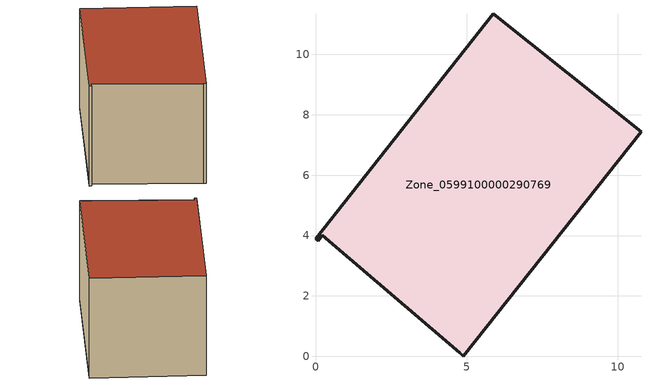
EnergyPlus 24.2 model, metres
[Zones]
Zone_0599100000290769
 floor ground (C_G): 4.89,0 4.78,0.12 0.23,4 0.09,3.83 0,3.9 5.88,11.35 10.78,7.44 z0.45
 wall outside (C_F): 4.89,0 10.78,7.44 5.88,11.35 0,3.9 0.09,3.83 0.23,4 4.78,0.12 4.89,0 z0.45:6.37
 roof outside (C_R): 4.78,0.12 4.89,0 10.78,7.44 5.88,11.35 0,3.9 0.09,3.83 0.23,4 z6.37
[BUILDING]
Pand.0599100000290769: North Axis=0; Terrain=City; Loads Convergence Tolerance Value=0.04; Temperature Convergence Tolerance Value=0.4; Solar Distribution=FullExterior; Maximum Number of Warmup Days=25; Minimum Number of Warmup Days=1
[Site:Location]
Rotterdam.The.Hague.AP_ZH_NLD Design_Conditions: Latitude=51.96; Longitude=4.45; Time Zone=1; Elevation=-4.5
[SITE:GROUNDTEMPERATURE:BUILDINGSURFACE]
18, 18, 18, 18, 18, 18, 18, 18, 18, 18, 18, 18
[MATERIAL] Thermal Absorptance=0.9; Solar Absorptance=0.7; Visible Absorptance=0.7
Name | Roughness | Thickness | Conductivity | Density | Specific Heat
G.TI.1946-1964 | MediumSmooth | 0.15 | 1 | 540 | 1210
F.TI.1946-1964 | Rough | 0.3 | 0.857143 | 1920 | 840
R.TI.1946-1964 | MediumRough | 0.2 | 0.277778 | 1500 | 1000
[CONSTRUCTION]
C_G: G.TI.1946-1964
C_F: F.TI.1946-1964
C_R: R.TI.1946-1964
[ZONE]
Zone_0599100000290769: Type=1; Multiplier=1; Ceiling Height=Autocalculate; Volume=Autocalculate; Floor Area=autocalculate; Part of Total Floor Area=Yes
[ZONEINFILTRATION:DESIGNFLOWRATE]
Infil_Zone_0599100000290769: Zone or ZoneList or Space or SpaceList=Zone_0599100000290769; Schedule=AlwaysOn; Design Flow Rate Calculation Method=Flow/Area; Flow Rate per Floor Area=0.003; Constant Term Coefficient=1; Temperature Term Coefficient=0; Velocity Term Coefficient=0; Velocity Squared Term Coefficient=0
[HVACTEMPLATE:ZONE:IDEALLOADSAIRSYSTEM]
Zone_0599100000290769: Maximum Heating Supply Air Temperature=50; Minimum Cooling Supply Air Temperature=13; Maximum Heating Supply Air Humidity Ratio=0.0156; Minimum Cooling Supply Air Humidity Ratio=0.0077; Heating Limit=NoLimit; Cooling Limit=NoLimit; Dehumidification Control Type=ConstantSensibleHeatRatio; Cooling Sensible Heat Ratio=0.7; Dehumidification Setpoint=60; Humidification Control Type=None; Humidification Setpoint=30; Outdoor Air Method=None; Outdoor Air Flow Rate per Person=0.00944; Outdoor Air Flow Rate per Zone Floor Area=0; Outdoor Air Flow Rate per Zone=0; Demand Controlled Ventilation Type=None; Outdoor Air Economizer Type=NoEconomizer; Heat Recovery Type=None; Sensible Heat Recovery Effectiveness=0.7; Latent Heat Recovery Effectiveness=0.65
[ZONECONTROL:THERMOSTAT]
ThermostatControl_Zone_0599100000290769: Zone or ZoneList=Zone_0599100000290769; Control Type Schedule=DualSetpointControlType; Control 1=Thermostat_Zone_0599100000290769; Temperature Difference Between Cutout And Setpoint=0
[THERMOSTATSETPOINT:DUALSETPOINT]
Thermostat_Zone_0599100000290769: Heating Setpoint Temperature Schedule=HeatingSetpoint_Zone_0599100000290769; Cooling Setpoint Temperature Schedule=CoolingSetpoint_Zone_0599100000290769
[SCHEDULE:COMPACT]
HeatingSetpoint_Zone_0599100000290769: Through: 12/31, For: AllDays, Until: 24:00, 21
CoolingSetpoint_Zone_0599100000290769: Through: 12/31, For: AllDays, Until: 24:00, 24
DualSetpointControlType: Through: 12/31, For: AllDays, Until: 24:00, 4
AlwaysOn: Through: 12/31, For: AllDays, Until: 24:00, 1
